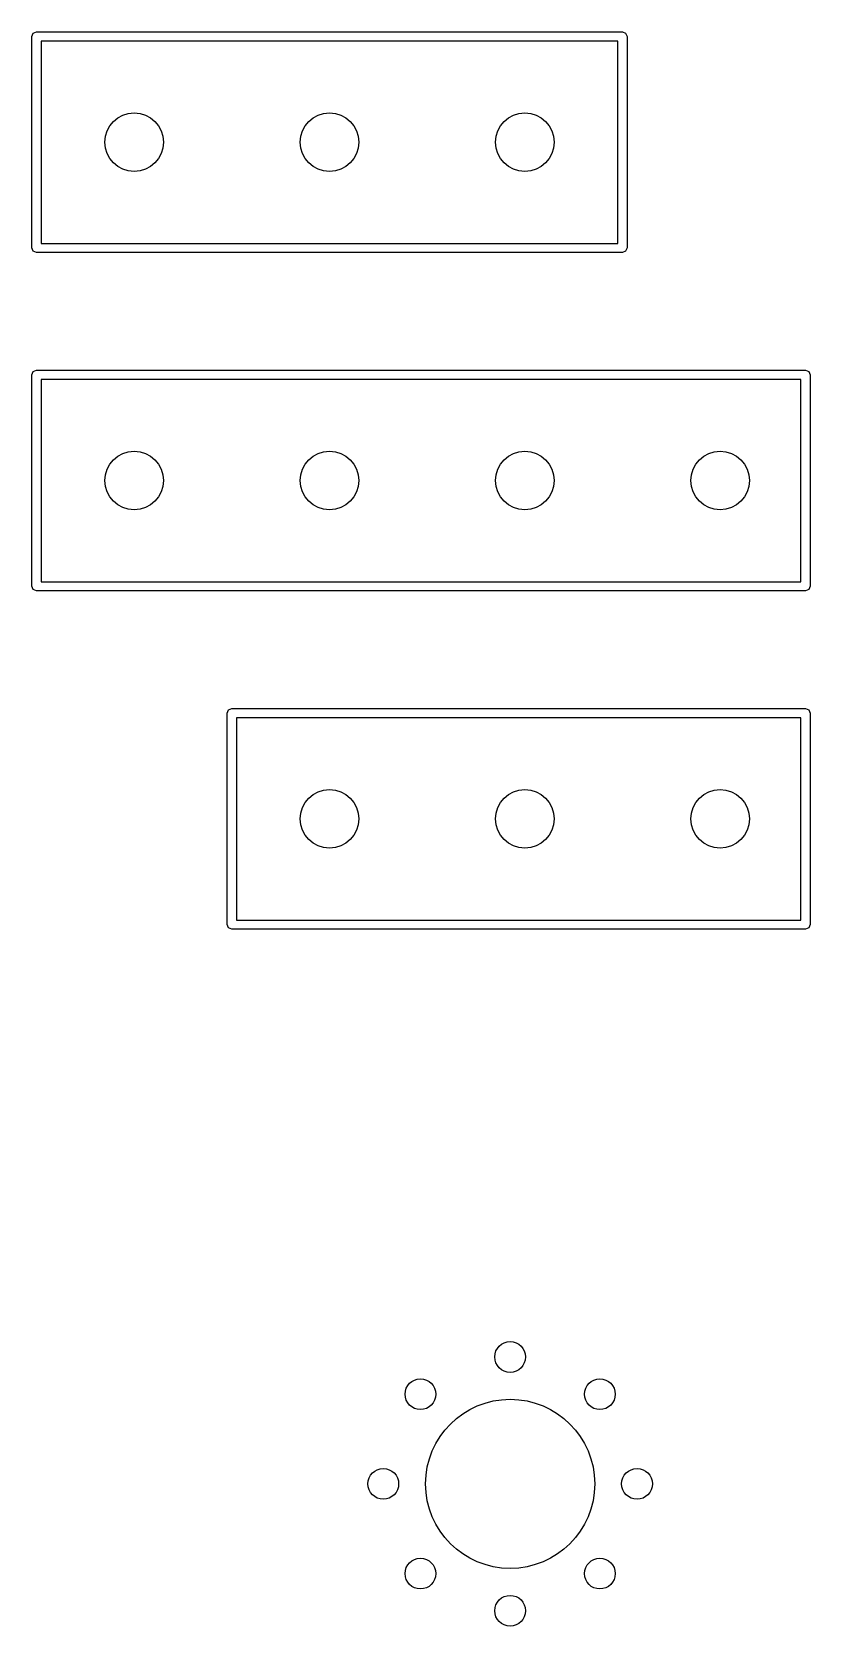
# Model space of a CAD drawing. Extents: x 146 to 254, y -174 to -64.
# Drawn here: x 243.78 to 253.9, y -141.26 to -120.53 of the extents above; entities that cross this region are included whole.
import ezdxf

# ---------------------------------------------------------------- set-up
doc = ezdxf.new("R2010")
doc.units = 0
doc.layers.add('BLACK', color=7, linetype='CONTINUOUS')

msp = doc.modelspace()

# ---------------------------------------------------------------- linework, layer by layer
at = {"layer": 'BLACK', "linetype": 'CONTINUOUS'}
for p, q in [((243.78, -120.591), (243.798, -120.549)), ((243.78, -123.341), (243.78, -120.591)), ((243.798, -120.549), (243.84, -120.531)), ((243.84, -120.531), (251.46, -120.531)), ((243.9, -120.651), (243.9, -123.281)), ((251.4, -120.651), (243.9, -120.651)), ((251.4, -123.281), (251.4, -120.651)), ((251.46, -120.531), (251.502, -120.549)), ((251.502, -120.549), (251.52, -120.591)), ((251.52, -120.591), (251.52, -123.341)), ((243.798, -123.383), (243.78, -123.341)), ((243.9, -123.281), (251.4, -123.281)), ((251.52, -123.341), (251.502, -123.383)), ((243.84, -123.401), (243.798, -123.383)), ((251.46, -123.401), (243.84, -123.401)), ((251.502, -123.383), (251.46, -123.401)), ((243.78, -124.991), (243.798, -124.949)), ((243.78, -127.741), (243.78, -124.991)), ((243.798, -124.949), (243.84, -124.931)), ((243.84, -124.931), (253.841, -124.931)), ((253.841, -124.931), (253.884, -124.949)), ((253.884, -124.949), (253.901, -124.991)), ((253.901, -124.991), (253.901, -127.741)), ((243.9, -125.051), (243.9, -127.681)), ((253.781, -125.051), (243.9, -125.051)), ((253.781, -127.681), (253.781, -125.051)), ((243.9, -127.681), (253.781, -127.681)), ((243.798, -127.783), (243.78, -127.741)), ((243.84, -127.801), (243.798, -127.783)), ((253.841, -127.801), (243.84, -127.801)), ((253.884, -127.783), (253.841, -127.801)), ((253.901, -127.741), (253.884, -127.783)), ((246.32, -129.391), (246.338, -129.349)), ((246.338, -129.349), (246.38, -129.331)), ((246.38, -129.331), (253.841, -129.331)), ((253.841, -129.331), (253.884, -129.349)), ((253.884, -129.349), (253.901, -129.391)), ((246.32, -132.141), (246.32, -129.391)), ((246.44, -129.451), (246.44, -132.081)), ((253.781, -129.451), (246.44, -129.451)), ((253.781, -132.081), (253.781, -129.451)), ((253.901, -129.391), (253.901, -132.141)), ((246.338, -132.183), (246.32, -132.141)), ((246.38, -132.201), (246.338, -132.183)), ((253.841, -132.201), (246.38, -132.201)), ((246.44, -132.081), (253.781, -132.081)), ((253.884, -132.183), (253.841, -132.201)), ((253.901, -132.141), (253.884, -132.183))]:
    msp.add_line(p, q, dxfattribs=at)
at = {"layer": 'BLACK'}
for centre, radius in [((245.11, -121.966), 0.381), ((247.65, -121.966), 0.381), ((250.19, -121.966), 0.381), ((245.11, -126.366), 0.381), ((247.65, -126.366), 0.381), ((250.19, -126.366), 0.381), ((252.73, -126.366), 0.381), ((247.65, -130.766), 0.381), ((250.19, -130.766), 0.381), ((252.73, -130.766), 0.381), ((250, -137.763), 0.2), ((248.833, -138.247), 0.2), ((251.167, -138.247), 0.2), ((250, -139.413), 1.1), ((248.35, -139.413), 0.2), ((251.65, -139.413), 0.2), ((248.833, -140.58), 0.2), ((251.167, -140.58), 0.2), ((250, -141.063), 0.2)]:
    msp.add_circle(centre, radius, dxfattribs=at)

doc.saveas('drawing.dxf')
